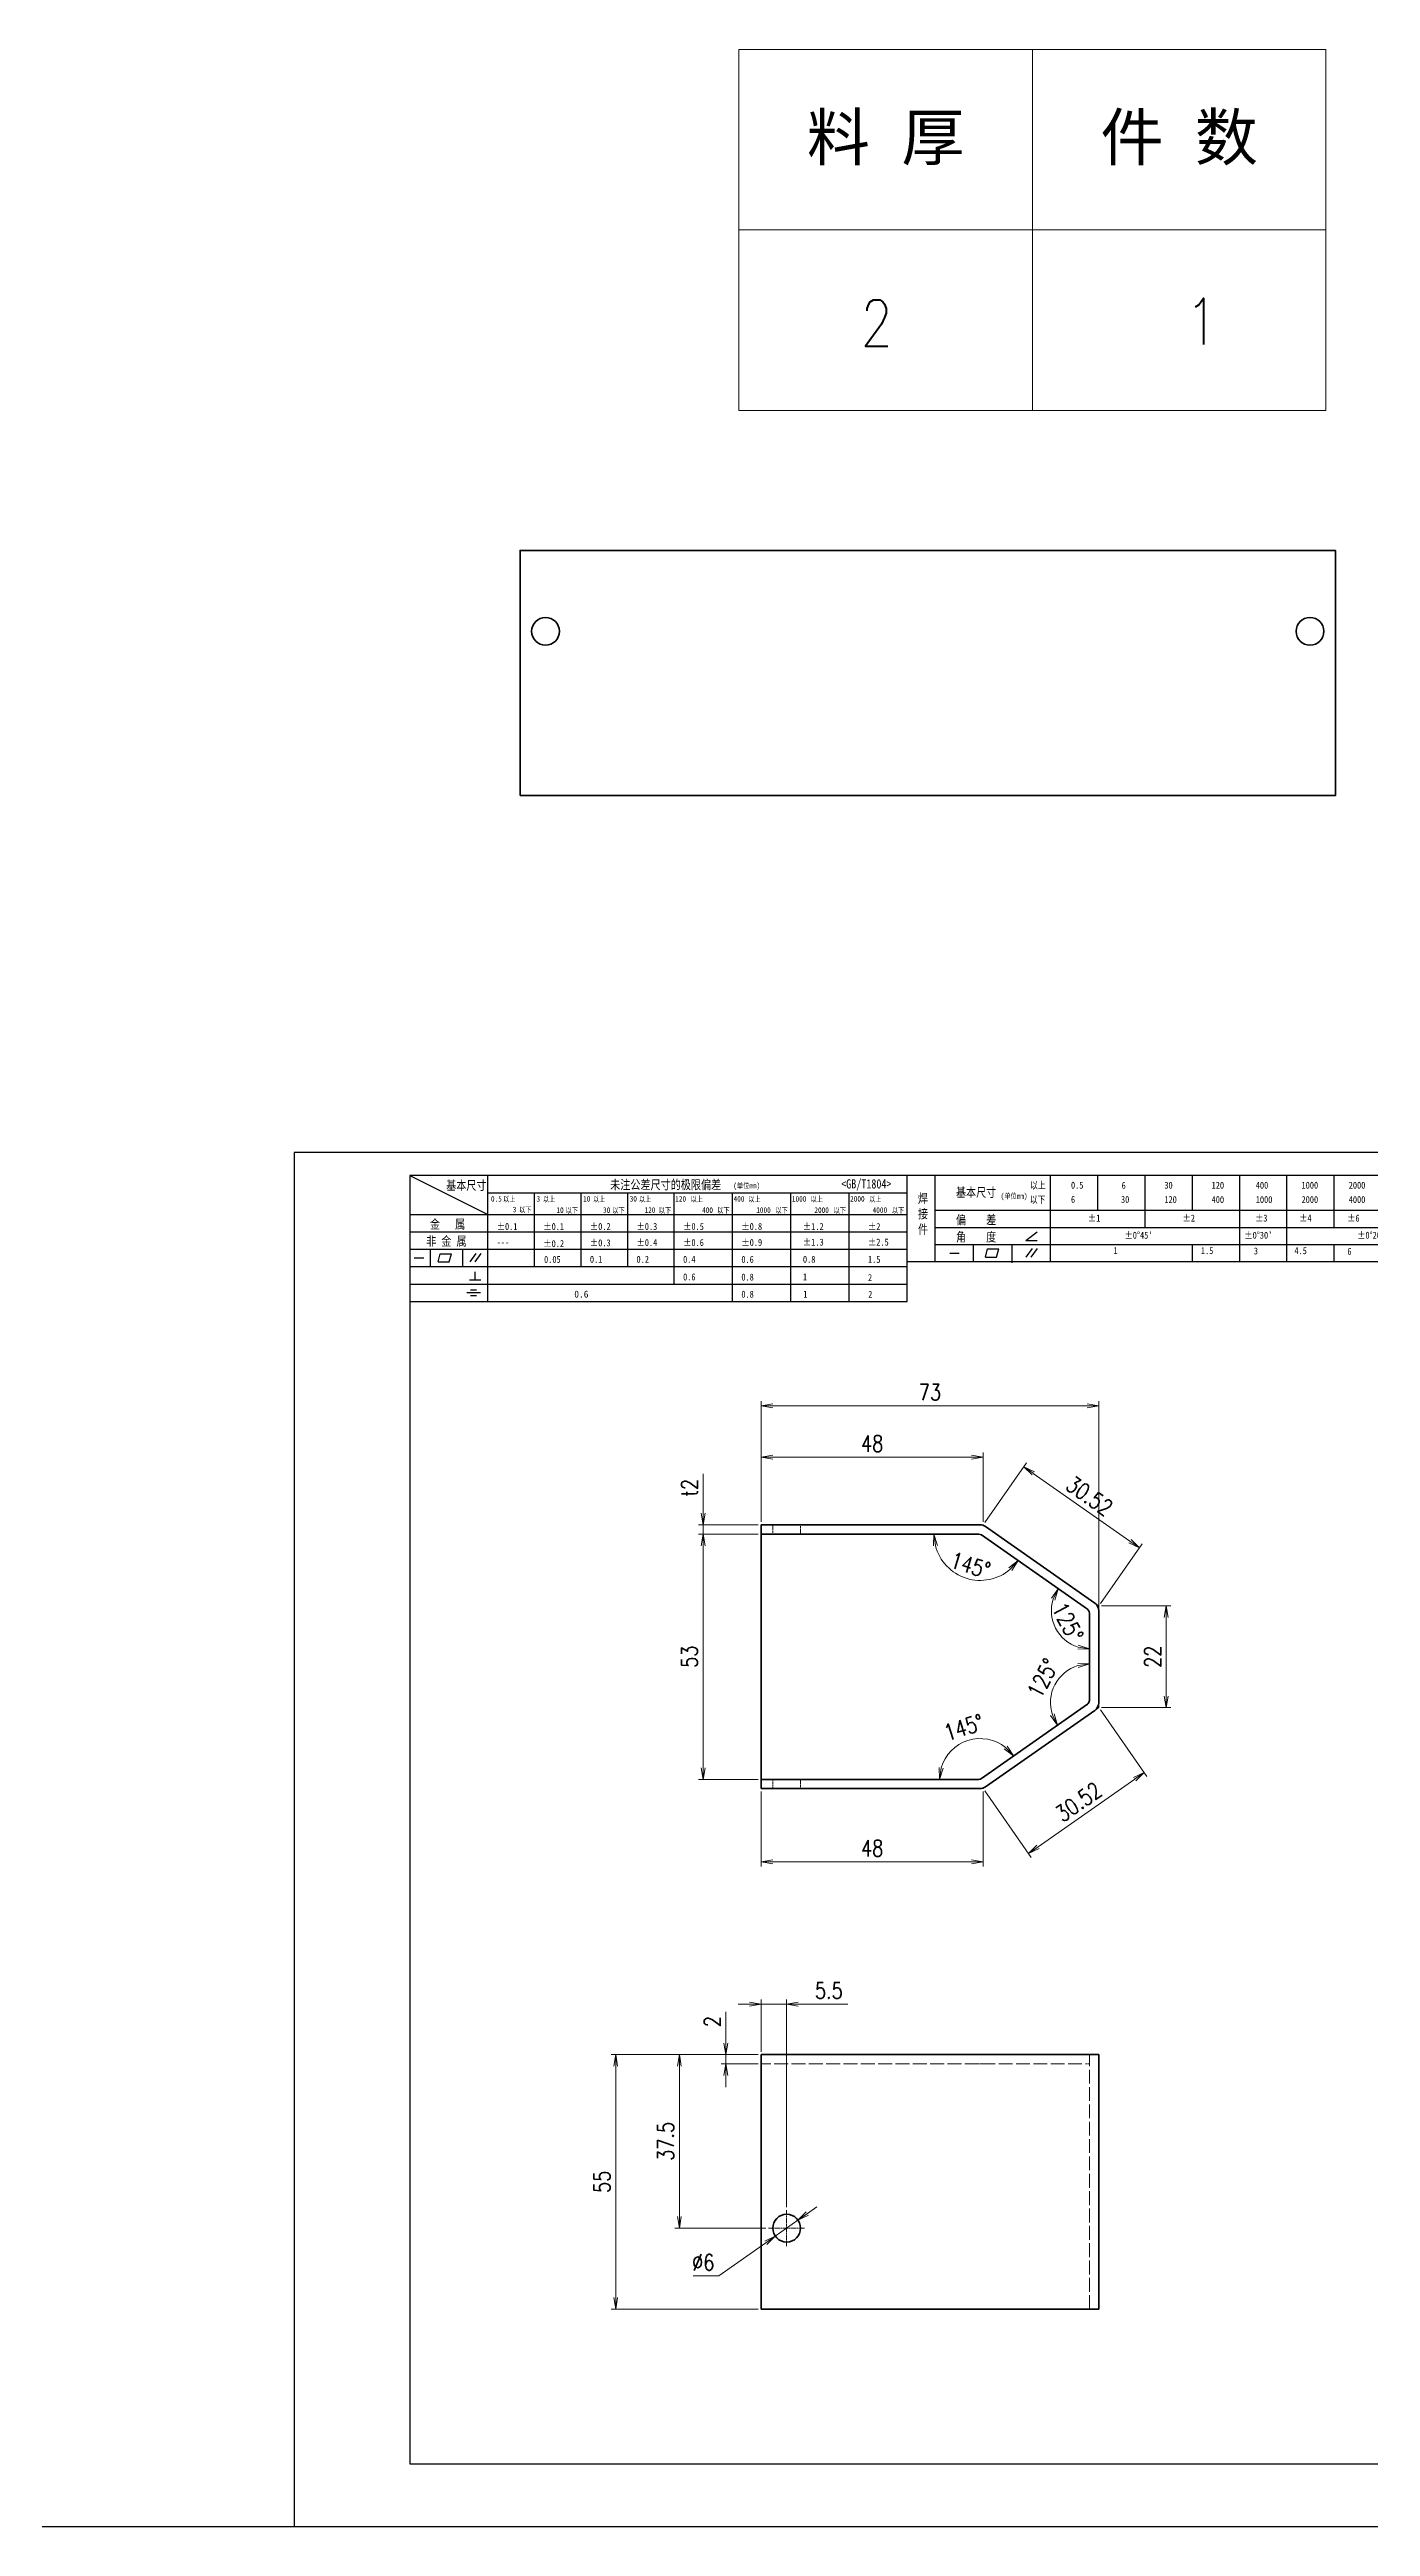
# Model space of a CAD drawing. Header units: millimetres. Extents: x 1201 to 11615, y -7347 to 2683.
# Drawn here: x 6453 to 6739, y -3109 to -2574 of the extents above; entities that cross this region are included whole.
import ezdxf
from ezdxf.enums import TextEntityAlignment as Align

# ---------------------------------------------------------------- set-up
doc = ezdxf.new("R2010")
doc.units = ezdxf.units.MM
doc.linetypes.add('AM_ISO02W050x2', pattern=[3.75, 3, -0.75])
doc.linetypes.add('AM_ISO08W050x2', pattern=[9, 6, -0.75, 1.5, -0.75])
for name, color, linetype, lineweight in [('CENTER', 2, 'AM_ISO08W050x2', 15), ('DIM', 3, 'Continuous', 20), ('DRAWING', 7, 'Continuous', 35), ('HIDDEN', 1, 'AM_ISO02W050x2', 18), ('图框', 7, 'Continuous', 15)]:
    doc.layers.add(name, color=color, linetype=linetype, lineweight=lineweight)
doc.layers.add('图\\M+19E79\\M+195B6\\M+18E9A', color=7, linetype='Continuous')
doc.styles.add('DIM', font='romans.shx', dxfattribs={"width": 0.8, "bigfont": 'bigfont.shx'})
doc.styles.get("Standard").update_dxf_attribs({"font": 'arial.ttf'})
doc.styles.add('国标', font='simfang.ttf', dxfattribs={"width": 0.8})
doc.dimstyles.new('YH 1-1', dxfattribs={"dimtxt": 3.5, "dimasz": 2.5, "dimexe": 1, "dimexo": 0.625, "dimgap": 1.2, "dimtad": 1, "dimtoh": 1, "dimzin": 9, "dimdsep": 46, "dimtxsty": 'DIM', "dimblk": 'OPEN', "dimcen": 0, "dimclrd": 8, "dimclre": 8, "dimclrt": 2, "dimazin": 2, "dimtfac": 0.5, "dimtmove": 0, "dimatfit": 3, "dimldrblk": 'OPEN', "dimfxl": 0, "dimtolj": 1, "dimlwd": 13, "dimlwe": 13, "dimarcsym": 0})
doc.dimstyles.new('YH 1-1$0', dxfattribs={"dimtxt": 3.5, "dimasz": 2.5, "dimexe": 1, "dimexo": 0.625, "dimgap": 1.2, "dimtad": 1, "dimzin": 9, "dimdsep": 46, "dimtxsty": 'DIM', "dimblk": 'OPEN', "dimcen": 0, "dimclrd": 8, "dimclre": 8, "dimclrt": 2, "dimazin": 2, "dimtfac": 0.5, "dimtmove": 0, "dimatfit": 3, "dimldrblk": 'OPEN', "dimfxl": 0, "dimtolj": 1, "dimlwd": 13, "dimlwe": 13, "dimarcsym": 0})
doc.dimstyles.new('YH 1-1$3', dxfattribs={"dimtxt": 3.5, "dimasz": 2.5, "dimexe": 1, "dimexo": 0.625, "dimgap": 1.2, "dimtad": 1, "dimtoh": 1, "dimzin": 9, "dimdsep": 46, "dimtxsty": 'DIM', "dimblk": 'OPEN', "dimcen": 0, "dimclrd": 8, "dimclre": 8, "dimclrt": 2, "dimazin": 2, "dimtfac": 0.5, "dimtmove": 0, "dimatfit": 3, "dimldrblk": 'OPEN', "dimfxl": 0, "dimtolj": 1, "dimlwd": 13, "dimlwe": 13, "dimarcsym": 0})

# ---------------------------------------------------------------- blocks, each defined once
blk = doc.blocks.new('GZDEH零件A3图框V01版')
at = {"layer": 'Defpoints', "linetype": 'Continuous'}
for p, q in [((2857.49, -1549.46), (2857.49, -1846.46)), ((3277.49, -1549.46), (2857.49, -1549.46)), ((2857.49, -1846.46), (3277.49, -1846.46))]:
    blk.add_line(p, q, dxfattribs=at)
at = {"layer": '图\\M+19E79\\M+195B6\\M+18E9A', "linetype": 'Continuous', "lineweight": 30}
for p, q in [((2882.49, -1554.46), (2882.49, -1832.96)), ((3272.49, -1554.46), (2882.49, -1554.46)), ((2882.49, -1832.96), (3272.49, -1832.96))]:
    blk.add_line(p, q, dxfattribs=at)
at = {"layer": '图\\M+19E79\\M+195B6\\M+18E9A', "color": 9}
for p, q in [((2882.49, -1554.46), (2899.37, -1562.92)), ((2899.37, -1581.67), (2899.37, -1554.46)), ((2990.09, -1581.67), (2990.09, -1554.46)), ((2996.09, -1573.08), (2996.09, -1554.46)), ((3021.09, -1561.98), (3021.09, -1554.46)), ((3031.31, -1561.98), (3031.31, -1554.46)), ((3041.53, -1561.98), (3041.53, -1554.46)), ((3051.75, -1561.98), (3051.75, -1554.46)), ((3061.98, -1561.98), (3061.98, -1554.46)), ((3072.2, -1561.98), (3072.2, -1554.46)), ((3082.42, -1561.98), (3082.42, -1554.46)), ((2882.49, -1562.92), (2990.09, -1562.92)), ((2899.37, -1558.24), (2990.09, -1558.24)), ((2909.45, -1574.17), (2909.45, -1558.24)), ((2919.53, -1574.17), (2919.53, -1558.24)), ((2929.61, -1574.17), (2929.61, -1558.24)), ((2939.69, -1577.92), (2939.69, -1558.24)), ((2952.29, -1581.67), (2952.29, -1558.24)), ((2964.89, -1581.67), (2964.89, -1558.24)), ((2977.49, -1581.67), (2977.49, -1558.24)), ((2996.09, -1561.98), (3113.09, -1561.98)), ((3021.09, -1573.08), (3021.09, -1561.98)), ((3041.53, -1565.68), (3041.53, -1561.98)), ((3061.98, -1573.08), (3061.98, -1561.98)), ((3072.2, -1573.08), (3072.2, -1561.98)), ((3082.42, -1565.68), (3082.42, -1561.98)), ((2882.49, -1566.67), (2990.09, -1566.67)), ((2996.09, -1565.68), (3113.09, -1565.68)), ((3015.75, -1568.51), (3018.15, -1566.66)), ((3015.75, -1568.51), (3018.15, -1568.51)), ((2882.49, -1570.42), (2990.09, -1570.42)), ((2883.43, -1572.27), (2885.49, -1572.27)), ((2886.92, -1574.12), (2886.92, -1570.42)), ((2888.59, -1573.16), (2889.07, -1571.37)), ((2888.59, -1573.16), (2891, -1573.16)), ((2889.07, -1571.37), (2891.48, -1571.37)), ((2891, -1573.16), (2891.48, -1571.37)), ((2893.91, -1574.12), (2893.91, -1570.42)), ((2895.52, -1573.16), (2896.85, -1571.3)), ((2896.6, -1573.16), (2897.94, -1571.3)), ((2990.09, -1573.08), (3113.09, -1573.08)), ((2996.09, -1569.38), (3113.09, -1569.38)), ((2999.26, -1571.23), (3001.32, -1571.23)), ((3004.42, -1573.08), (3004.42, -1569.38)), ((3006.97, -1572.12), (3007.45, -1570.33)), ((3006.97, -1572.12), (3009.39, -1572.12)), ((3007.45, -1570.33), (3009.86, -1570.33)), ((3009.39, -1572.12), (3009.86, -1570.33)), ((3012.75, -1573.08), (3012.75, -1569.38)), ((3012.75, -1573.33), (3012.75, -1573.08)), ((3015.81, -1572.12), (3017.15, -1570.26)), ((3016.89, -1572.12), (3018.23, -1570.26)), ((3051.75, -1573.08), (3051.75, -1569.38)), ((3082.42, -1573.08), (3082.42, -1569.48)), ((2882.49, -1574.17), (2990.09, -1574.17)), ((2882.49, -1577.92), (2990.09, -1577.92)), ((2895.42, -1577.05), (2897.81, -1577.05)), ((2895.57, -1579.17), (2896.92, -1579.17)), ((2896.58, -1577.05), (2896.58, -1575.28)), ((2882.49, -1581.67), (2990.09, -1581.67)), ((2894.79, -1579.77), (2897.77, -1579.77)), ((2895.57, -1580.37), (2896.93, -1580.37))]:
    blk.add_line(p, q, dxfattribs=at)
at = {"layer": '图\\M+19E79\\M+195B6\\M+18E9A', "color": 9, "style": '国标', "width": 0.8}
for s, height, p in [('基本尺寸', 2, (2890.33, -1557.58)), ('未注公差尺寸的极限偏差', 2, (2925.81, -1557.44)), ('<GB/T1804>', 2, (2975.78, -1557.27)), ('基本尺寸', 2, (3000.6, -1559.1)), ('以上', 1.5, (3016.64, -1557.33)), ('0.5', 1.5, (3025.49, -1557.3)), ('6', 1.5, (3036.45, -1557.34)), ('30', 1.5, (3045.69, -1557.31)), ('120', 1.5, (3055.91, -1557.31)), ('400', 1.5, (3065.46, -1557.31)), ('1000', 1.5, (3075.36, -1557.31)), ('2000', 1.5, (3085.57, -1557.31)), ('30', 1.2, (2930.04, -1560.11)), ('偏    差', 2, (3000.6, -1565.04)), ('以下', 1.5, (3016.58, -1560.43)), ('6', 1.5, (3025.49, -1560.38)), ('±1', 1.5, (3029.16, -1564.42)), ('30', 1.5, (3036.31, -1560.39)), ('120', 1.5, (3045.69, -1560.41)), ('±2', 1.5, (3049.61, -1564.42)), ('400', 1.5, (3055.91, -1560.41)), ('±3', 1.5, (3065.3, -1564.42)), ('1000', 1.5, (3065.46, -1560.41)), ('±4', 1.5, (3074.85, -1564.42)), ('2000', 1.5, (3075.36, -1560.41)), ('±6', 1.5, (3085.22, -1564.42)), ('4000', 1.5, (3085.57, -1560.41)), ('非 金 属', 2, (2886.02, -1569.65)), ('金   属', 2, (2886.82, -1565.98)), ('±0.1', 1.5, (2901.27, -1566.23)), ('±0.1', 1.5, (2911.35, -1566.23)), ('±0.2', 1.5, (2911.35, -1569.92)), ('±0.2', 1.5, (2921.43, -1566.23)), ('±0.3', 1.5, (2921.43, -1569.77)), ('±0.3', 1.5, (2931.51, -1566.23)), ('±0.4', 1.5, (2931.51, -1569.71)), ('±0.5', 1.5, (2941.59, -1566.23)), ('±0.6', 1.5, (2941.59, -1569.71)), ('±0.8', 1.5, (2954.19, -1566.23)), ('±0.9', 1.5, (2954.19, -1569.68)), ('±1.2', 1.5, (2967.51, -1566.23)), ('±1.3', 1.5, (2967.51, -1569.62)), ('±2', 1.5, (2981.58, -1566.23)), ('±2.5', 1.5, (2981.58, -1569.61)), ('角    度', 2, (3000.6, -1568.74)), ("±0%%D45'", 1.5, (3037.06, -1568.12)), ("±0%%D30'", 1.5, (3062.98, -1568.12)), ("±0%%D20'", 1.5, (3087.38, -1568.12)), ('---', 1.5, (2901.27, -1569.65)), ('0.1', 1.5, (2921.43, -1573.34)), ('0.2', 1.5, (2931.51, -1573.33)), ('0.4', 1.5, (2941.59, -1573.33)), ('0.6', 1.5, (2954.19, -1573.35)), ('0.8', 1.5, (2967.51, -1573.33)), ('1.5', 1.5, (2981.58, -1573.34)), ('1', 1.5, (3034.69, -1571.43)), ('1.5', 1.5, (3053.59, -1571.46)), ('3', 1.5, (3065.05, -1571.53)), ('4.5', 1.5, (3073.82, -1571.46)), ('6', 1.5, (3085.28, -1571.6)), ('0.6', 1.5, (2941.59, -1577.14)), ('0.8', 1.5, (2954.19, -1577.17)), ('1', 1.5, (2967.51, -1577.12)), ('2', 1.5, (2981.58, -1577.26)), ('0.8', 1.5, (2954.19, -1580.87)), ('1', 1.5, (2967.59, -1580.86)), ('2', 1.5, (2981.62, -1580.89))]:
    blk.add_text(s, height=height, dxfattribs=at).set_placement(p)
at = {"layer": '图\\M+19E79\\M+195B6\\M+18E9A', "color": 9, "lineweight": 15, "style": '国标', "width": 0.8}
for s, p in [('(单位mm)', (2952.44, -1557.27)), ('0.5', (2900.03, -1560.11)), ('以上', (2902.64, -1560.16)), ('3', (2904.73, -1562.41)), ('以下', (2906.1, -1562.46)), ('3', (2909.88, -1560.11)), ('以上', (2911.25, -1560.16)), ('10', (2914.19, -1562.54)), ('以下', (2916.18, -1562.59)), ('10', (2919.96, -1560.11)), ('以上', (2922.09, -1560.16)), ('30', (2924.27, -1562.54)), ('以下', (2926.26, -1562.59)), ('以上', (2932.02, -1560.16)), ('120', (2933.26, -1562.54)), ('以下', (2936.34, -1562.59)), ('120', (2939.88, -1560.11)), ('以上', (2943.21, -1560.16)), ('400', (2945.7, -1562.54)), ('以下', (2948.94, -1562.59)), ('400', (2952.52, -1560.11)), ('以上', (2955.68, -1560.16)), ('1000', (2957.41, -1562.54)), ('以下', (2961.54, -1562.59)), ('1000', (2965.12, -1560.11)), ('以上', (2969.16, -1560.16)), ('2000', (2969.99, -1562.54)), ('以下', (2974.14, -1562.59)), ('2000', (2977.72, -1560.11)), ('以上', (2981.8, -1560.16)), ('4000', (2982.59, -1562.54)), ('以下', (2986.74, -1562.59)), ('(单位mm)', (3010.27, -1559.51))]:
    blk.add_text(s, height=1.2, dxfattribs=at).set_placement(p)
at = {"layer": '图\\M+19E79\\M+195B6\\M+18E9A', "color": 9, "lineweight": 13, "style": '国标'}
blk.add_text('0.6', height=1.5, dxfattribs=at).set_placement((2918.05, -1580.85))
at = {"layer": '图\\M+19E79\\M+195B6\\M+18E9A', "color": 9, "insert": (2992.39, -1558.41), "char_height": 2, "width": 3.1877, "attachment_point": 1, "style": '国标'}
blk.add_mtext('焊\\P接\\P件', dxfattribs=at)
at = {"layer": '图\\M+19E79\\M+195B6\\M+18E9A', "color": 9, "insert": (2911.51, -1573.37), "char_height": 1.5, "attachment_point": 7, "style": '国标'}
blk.add_mtext_dynamic_manual_height_columns('0.05', width=5.1982, gutter_width=12.5, heights=[0], dxfattribs=at)
blk = doc.blocks.new('_Open')
at = {"color": 0, "linetype": 'ByBlock', "lineweight": -2}
for p, q in [((-1, 0.17), (0, 0)), ((-1, -0.17), (0, 0)), ((0, 0), (-1, 0))]:
    blk.add_line(p, q, dxfattribs=at)
blk = doc.blocks.new('*D616')
at = {"layer": 'Defpoints', "color": 0, "ltscale": 2, "transparency": 16777216}
for p in [(6607.16, -2878.25), (6607.16, -2892.87), (6655.16, -2892.87)]:
    blk.add_point(p, dxfattribs=at)
at = {"layer": 'DIM', "color": 8, "lineweight": 13, "ltscale": 2, "transparency": 16777216}
for p, q in [((6607.16, -2892.24), (6607.16, -2877.25)), ((6652.66, -2878.25), (6609.66, -2878.25)), ((6655.16, -2892.24), (6655.16, -2877.25))]:
    blk.add_line(p, q, dxfattribs=at)
at = {"layer": 'DIM', "color": 8, "lineweight": 13, "ltscale": 2, "transparency": 16777216, "xscale": 2.5, "yscale": 2.5, "zscale": 2.5, "rotation": 180}
blk.add_blockref('_Open', (6607.16, -2878.25), dxfattribs=at)
at = {"layer": 'DIM', "color": 8, "lineweight": 13, "ltscale": 2, "transparency": 16777216, "xscale": 2.5, "yscale": 2.5, "zscale": 2.5}
blk.add_blockref('_Open', (6655.16, -2878.25), dxfattribs=at)
at = {"layer": 'DIM', "color": 2, "ltscale": 2, "transparency": 16777216, "insert": (6631.16, -2875.3), "char_height": 3.5, "attachment_point": 5, "style": 'DIM'}
blk.add_mtext('\\A1;48', dxfattribs=at)
blk = doc.blocks.new('*D617')
at = {"layer": 'Defpoints', "color": 0, "ltscale": 2, "transparency": 16777216}
for p in [(6655.16, -2892.87), (6688.96, -2897.8), (6680.16, -2910.37)]:
    blk.add_point(p, dxfattribs=at)
at = {"layer": 'DIM', "color": 8, "lineweight": 13, "ltscale": 2, "transparency": 16777216}
for p, q in [((6655.52, -2892.35), (6664.54, -2879.48)), ((6666.01, -2881.73), (6686.92, -2896.37)), ((6680.52, -2909.86), (6689.54, -2896.98))]:
    blk.add_line(p, q, dxfattribs=at)
at = {"layer": 'DIM', "color": 8, "lineweight": 13, "ltscale": 2, "transparency": 16777216, "xscale": 2.5, "yscale": 2.5, "zscale": 2.5}
for p, rotation in [((6663.96, -2880.29), 144.9999995960747), ((6688.96, -2897.8), 324.9999995960747)]:
    blk.add_blockref('_Open', p, dxfattribs=dict(at, rotation=rotation))
at = {"layer": 'DIM', "color": 2, "ltscale": 2, "transparency": 16777216, "insert": (6678.16, -2886.63), "char_height": 3.5, "attachment_point": 5, "rotation": 325, "style": 'DIM'}
blk.add_mtext('\\A1;30.52', dxfattribs=at)
blk = doc.blocks.new('*D618')
at = {"layer": 'Defpoints', "color": 0, "ltscale": 2, "transparency": 16777216}
for p in [(6680.16, -2910.37), (6680.16, -2932.36), (6694.78, -2932.36)]:
    blk.add_point(p, dxfattribs=at)
at = {"layer": 'DIM', "color": 8, "lineweight": 13, "ltscale": 2, "transparency": 16777216}
for p, q in [((6680.79, -2910.37), (6695.78, -2910.37)), ((6694.78, -2912.87), (6694.78, -2929.86)), ((6680.79, -2932.36), (6695.78, -2932.36))]:
    blk.add_line(p, q, dxfattribs=at)
at = {"layer": 'DIM', "color": 8, "lineweight": 13, "ltscale": 2, "transparency": 16777216, "xscale": 2.5, "yscale": 2.5, "zscale": 2.5}
for p, rotation in [((6694.78, -2910.37), 90), ((6694.78, -2932.36), 270)]:
    blk.add_blockref('_Open', p, dxfattribs=dict(at, rotation=rotation))
at = {"layer": 'DIM', "color": 2, "ltscale": 2, "transparency": 16777216, "insert": (6691.83, -2921.37), "char_height": 3.5, "attachment_point": 5, "rotation": 90, "style": 'DIM'}
blk.add_mtext('\\A1;22', dxfattribs=at)
blk = doc.blocks.new('*D619')
at = {"layer": 'Defpoints', "color": 0, "ltscale": 2, "transparency": 16777216}
for p in [(6680.16, -2932.36), (6655.16, -2949.87), (6664.99, -2963.91)]:
    blk.add_point(p, dxfattribs=at)
at = {"layer": 'DIM', "color": 8, "lineweight": 13, "ltscale": 2, "transparency": 16777216}
for p, q in [((6680.52, -2932.87), (6690.57, -2947.22)), ((6687.95, -2947.84), (6667.04, -2962.47)), ((6655.52, -2950.38), (6665.57, -2964.73))]:
    blk.add_line(p, q, dxfattribs=at)
at = {"layer": 'DIM', "color": 8, "lineweight": 13, "ltscale": 2, "transparency": 16777216, "xscale": 2.5, "yscale": 2.5, "zscale": 2.5}
for p, rotation in [((6689.99, -2946.4), 35.00000037787673), ((6664.99, -2963.91), 215.0000003778767)]:
    blk.add_blockref('_Open', p, dxfattribs=dict(at, rotation=rotation))
at = {"layer": 'DIM', "color": 2, "ltscale": 2, "transparency": 16777216, "insert": (6675.8, -2952.74), "char_height": 3.5, "attachment_point": 5, "rotation": 35, "style": 'DIM'}
blk.add_mtext('\\A1;30.52', dxfattribs=at)
blk = doc.blocks.new('*D620')
at = {"layer": 'Defpoints', "color": 0, "ltscale": 2, "transparency": 16777216}
for p in [(6607.16, -2949.87), (6655.16, -2949.87), (6655.16, -2965.72)]:
    blk.add_point(p, dxfattribs=at)
at = {"layer": 'DIM', "color": 8, "lineweight": 13, "ltscale": 2, "transparency": 16777216}
for p, q in [((6607.16, -2950.49), (6607.16, -2966.72)), ((6655.16, -2950.49), (6655.16, -2966.72)), ((6609.66, -2965.72), (6652.66, -2965.72))]:
    blk.add_line(p, q, dxfattribs=at)
at = {"layer": 'DIM', "color": 8, "lineweight": 13, "ltscale": 2, "transparency": 16777216, "xscale": 2.5, "yscale": 2.5, "zscale": 2.5, "rotation": 180}
blk.add_blockref('_Open', (6607.16, -2965.72), dxfattribs=at)
at = {"layer": 'DIM', "color": 8, "lineweight": 13, "ltscale": 2, "transparency": 16777216, "xscale": 2.5, "yscale": 2.5, "zscale": 2.5}
blk.add_blockref('_Open', (6655.16, -2965.72), dxfattribs=at)
at = {"layer": 'DIM', "color": 2, "ltscale": 2, "transparency": 16777216, "insert": (6631.16, -2962.77), "char_height": 3.5, "attachment_point": 5, "style": 'DIM'}
blk.add_mtext('\\A1;48', dxfattribs=at)
blk = doc.blocks.new('*D621')
at = {"layer": 'Defpoints', "color": 0, "ltscale": 2, "transparency": 16777216}
for p in [(6594.6, -2894.87), (6607.16, -2892.87), (6607.16, -2894.87)]:
    blk.add_point(p, dxfattribs=at)
at = {"layer": 'DIM', "color": 8, "lineweight": 13, "ltscale": 2, "transparency": 16777216}
for p, q in [((6594.6, -2890.37), (6594.6, -2881.87)), ((6606.54, -2892.87), (6593.6, -2892.87)), ((6606.54, -2894.87), (6593.6, -2894.87)), ((6594.6, -2894.87), (6594.6, -2892.87)), ((6594.6, -2897.37), (6594.6, -2899.87))]:
    blk.add_line(p, q, dxfattribs=at)
at = {"layer": 'DIM', "color": 8, "lineweight": 13, "ltscale": 2, "transparency": 16777216, "xscale": 2.5, "yscale": 2.5, "zscale": 2.5}
for p, rotation in [((6594.6, -2892.87), 270), ((6594.6, -2894.87), 90)]:
    blk.add_blockref('_Open', p, dxfattribs=dict(at, rotation=rotation))
at = {"layer": 'DIM', "color": 2, "ltscale": 2, "transparency": 16777216, "insert": (6591.65, -2884.87), "char_height": 3.5, "attachment_point": 5, "rotation": 90, "style": 'DIM'}
blk.add_mtext('\\A1;t2', dxfattribs=at)
blk = doc.blocks.new('*D622')
at = {"layer": 'Defpoints', "color": 0, "ltscale": 2, "transparency": 16777216}
for p in [(6622.16, -2894.87), (6654.22, -2894.87), (6654.79, -2895.05), (6647.88, -2902.34), (6677.73, -2911.11)]:
    blk.add_point(p, dxfattribs=at)
at = {"layer": 'DIM', "color": 8, "lineweight": 13, "ltscale": 2, "transparency": 16777216}
blk.add_arc((6654.53, -2894.87), 10, 194.362, 310.638, dxfattribs=at)
at = {"layer": 'DIM', "color": 8, "lineweight": 13, "ltscale": 2, "transparency": 16777216, "xscale": 2.5, "yscale": 2.5, "zscale": 2.5}
for p, rotation in [((6644.53, -2894.87), 97.18098133258393), ((6662.72, -2900.6), 47.81901785958301)]:
    blk.add_blockref('_Open', p, dxfattribs=dict(at, rotation=rotation))
at = {"layer": 'DIM', "color": 2, "ltscale": 2, "transparency": 16777216, "insert": (6652.41, -2901.59), "char_height": 3.5, "attachment_point": 5, "rotation": 342.5, "style": 'DIM'}
blk.add_mtext('\\A1;145\\M+1818B', dxfattribs=at)
blk = doc.blocks.new('*D623')
at = {"layer": 'Defpoints', "color": 0, "ltscale": 2, "transparency": 16777216}
for p in [(6654.79, -2895.05), (6677.73, -2911.11), (6678.16, -2911.93), (6669.97, -2912.37), (6678.16, -2930.8)]:
    blk.add_point(p, dxfattribs=at)
at = {"layer": 'DIM', "color": 8, "lineweight": 13, "ltscale": 2, "transparency": 16777216}
blk.add_arc((6678.16, -2911.41), 8.24, 162.4435, 252.5565, dxfattribs=at)
at = {"layer": 'DIM', "color": 8, "lineweight": 13, "ltscale": 2, "transparency": 16777216, "xscale": 2.5, "yscale": 2.5, "zscale": 2.5}
for p, rotation in [((6671.41, -2906.68), 63.72176152288247), ((6678.16, -2919.66), 351.2782376693327)]:
    blk.add_blockref('_Open', p, dxfattribs=dict(at, rotation=rotation))
at = {"layer": 'DIM', "color": 2, "ltscale": 2, "transparency": 16777216, "insert": (6673.47, -2913.86), "char_height": 3.5, "attachment_point": 5, "rotation": 297.5, "style": 'DIM'}
blk.add_mtext('\\A1;125\\M+1818B', dxfattribs=at)
blk = doc.blocks.new('*D624')
at = {"layer": 'Defpoints', "color": 0, "ltscale": 2, "transparency": 16777216}
for p in [(6678.16, -2911.93), (6669.79, -2930.34), (6677.73, -2931.62), (6678.16, -2930.8), (6654.79, -2947.69)]:
    blk.add_point(p, dxfattribs=at)
at = {"layer": 'DIM', "color": 8, "lineweight": 13, "ltscale": 2, "transparency": 16777216}
blk.add_arc((6678.16, -2931.32), 8.43, 107.0611, 197.9389, dxfattribs=at)
at = {"layer": 'DIM', "color": 8, "lineweight": 13, "ltscale": 2, "transparency": 16777216, "xscale": 2.5, "yscale": 2.5, "zscale": 2.5}
for p, rotation in [((6678.16, -2922.89), 8.530535466762728), ((6671.26, -2936.15), 296.4694637254883)]:
    blk.add_blockref('_Open', p, dxfattribs=dict(at, rotation=rotation))
at = {"layer": 'DIM', "color": 2, "ltscale": 2, "transparency": 16777216, "insert": (6668.09, -2926.02), "char_height": 3.5, "attachment_point": 5, "rotation": 62.2462, "style": 'DIM'}
blk.add_mtext('\\A1;125\\M+1818B', dxfattribs=at)
blk = doc.blocks.new('*D625')
at = {"layer": 'Defpoints', "color": 0, "ltscale": 2, "transparency": 16777216}
for p in [(6677.73, -2931.62), (6655.55, -2939.12), (6622.16, -2947.87), (6654.22, -2947.87), (6654.79, -2947.69)]:
    blk.add_point(p, dxfattribs=at)
at = {"layer": 'DIM', "color": 8, "lineweight": 13, "ltscale": 2, "transparency": 16777216}
blk.add_arc((6654.53, -2947.87), 8.81, 51.3171, 163.6829, dxfattribs=at)
at = {"layer": 'DIM', "color": 8, "lineweight": 13, "ltscale": 2, "transparency": 16777216, "xscale": 2.5, "yscale": 2.5, "zscale": 2.5}
for p, rotation in [((6661.75, -2942.81), 313.1585556058287), ((6645.72, -2947.87), 261.8414435951021)]:
    blk.add_blockref('_Open', p, dxfattribs=dict(at, rotation=rotation))
at = {"layer": 'DIM', "color": 2, "ltscale": 2, "transparency": 16777216, "insert": (6650.99, -2936.65), "char_height": 3.5, "attachment_point": 5, "rotation": 17.5, "style": 'DIM'}
blk.add_mtext('\\A1;145\\M+1818B', dxfattribs=at)
blk = doc.blocks.new('*D626')
at = {"layer": 'Defpoints', "color": 0, "ltscale": 2, "transparency": 16777216}
for p in [(6607.16, -2894.87), (6594.6, -2947.87), (6607.16, -2947.87)]:
    blk.add_point(p, dxfattribs=at)
at = {"layer": 'DIM', "color": 8, "lineweight": 13, "ltscale": 2, "transparency": 16777216}
for p, q in [((6606.54, -2894.87), (6593.6, -2894.87)), ((6594.6, -2897.37), (6594.6, -2945.37)), ((6606.54, -2947.87), (6593.6, -2947.87))]:
    blk.add_line(p, q, dxfattribs=at)
at = {"layer": 'DIM', "color": 8, "lineweight": 13, "ltscale": 2, "transparency": 16777216, "xscale": 2.5, "yscale": 2.5, "zscale": 2.5}
for p, rotation in [((6594.6, -2894.87), 90), ((6594.6, -2947.87), 270)]:
    blk.add_blockref('_Open', p, dxfattribs=dict(at, rotation=rotation))
at = {"layer": 'DIM', "color": 2, "ltscale": 2, "transparency": 16777216, "insert": (6591.65, -2921.37), "char_height": 3.5, "attachment_point": 5, "rotation": 90, "style": 'DIM'}
blk.add_mtext('\\A1;53', dxfattribs=at)
blk = doc.blocks.new('*D627')
at = {"layer": 'Defpoints', "color": 0, "ltscale": 2, "transparency": 16777216}
for p in [(6680.16, -2867.12), (6607.16, -2892.87), (6680.16, -2911.41)]:
    blk.add_point(p, dxfattribs=at)
at = {"layer": 'DIM', "color": 8, "lineweight": 13, "ltscale": 2, "transparency": 16777216}
for p, q in [((6607.16, -2892.24), (6607.16, -2866.12)), ((6609.66, -2867.12), (6677.66, -2867.12)), ((6680.16, -2910.79), (6680.16, -2866.12))]:
    blk.add_line(p, q, dxfattribs=at)
at = {"layer": 'DIM', "color": 8, "lineweight": 13, "ltscale": 2, "transparency": 16777216, "xscale": 2.5, "yscale": 2.5, "zscale": 2.5, "rotation": 180}
blk.add_blockref('_Open', (6607.16, -2867.12), dxfattribs=at)
at = {"layer": 'DIM', "color": 8, "lineweight": 13, "ltscale": 2, "transparency": 16777216, "xscale": 2.5, "yscale": 2.5, "zscale": 2.5}
blk.add_blockref('_Open', (6680.16, -2867.12), dxfattribs=at)
at = {"layer": 'DIM', "color": 2, "ltscale": 2, "transparency": 16777216, "insert": (6643.66, -2864.17), "char_height": 3.5, "attachment_point": 5, "style": 'DIM'}
blk.add_mtext('\\A1;73', dxfattribs=at)
blk = doc.blocks.new('*D628')
at = {"layer": 'Defpoints', "color": 0, "ltscale": 2, "transparency": 16777216}
for p in [(6607.16, -3007.37), (6575.69, -3062.37), (6607.16, -3062.37)]:
    blk.add_point(p, dxfattribs=at)
at = {"layer": 'DIM', "color": 8, "lineweight": 13, "ltscale": 2, "transparency": 16777216}
for p, q in [((6606.54, -3007.37), (6574.69, -3007.37)), ((6575.69, -3009.87), (6575.69, -3059.87)), ((6606.54, -3062.37), (6574.69, -3062.37))]:
    blk.add_line(p, q, dxfattribs=at)
at = {"layer": 'DIM', "color": 8, "lineweight": 13, "ltscale": 2, "transparency": 16777216, "xscale": 2.5, "yscale": 2.5, "zscale": 2.5}
for p, rotation in [((6575.69, -3007.37), 90), ((6575.69, -3062.37), 270)]:
    blk.add_blockref('_Open', p, dxfattribs=dict(at, rotation=rotation))
at = {"layer": 'DIM', "color": 2, "ltscale": 2, "transparency": 16777216, "insert": (6572.74, -3034.87), "char_height": 3.5, "attachment_point": 5, "rotation": 90, "style": 'DIM'}
blk.add_mtext('\\A1;55', dxfattribs=at)
blk = doc.blocks.new('*D629')
at = {"layer": 'Defpoints', "color": 0, "ltscale": 2, "transparency": 16777216}
for p in [(6589.46, -3007.37), (6607.16, -3007.37), (6608.76, -3044.87)]:
    blk.add_point(p, dxfattribs=at)
at = {"layer": 'DIM', "color": 8, "lineweight": 13, "ltscale": 2, "transparency": 16777216}
for p, q in [((6606.54, -3007.37), (6588.46, -3007.37)), ((6589.46, -3042.37), (6589.46, -3009.87)), ((6608.14, -3044.87), (6588.46, -3044.87))]:
    blk.add_line(p, q, dxfattribs=at)
at = {"layer": 'DIM', "color": 8, "lineweight": 13, "ltscale": 2, "transparency": 16777216, "xscale": 2.5, "yscale": 2.5, "zscale": 2.5}
for p, rotation in [((6589.46, -3007.37), 90), ((6589.46, -3044.87), 270)]:
    blk.add_blockref('_Open', p, dxfattribs=dict(at, rotation=rotation))
at = {"layer": 'DIM', "color": 2, "ltscale": 2, "transparency": 16777216, "insert": (6586.51, -3026.12), "char_height": 3.5, "attachment_point": 5, "rotation": 90, "style": 'DIM'}
blk.add_mtext('\\A1;37.5', dxfattribs=at)
blk = doc.blocks.new('*D630')
at = {"layer": 'Defpoints', "color": 0, "ltscale": 2, "transparency": 16777216}
for p in [(6615.11, -3043.14), (6610.21, -3046.61)]:
    blk.add_point(p, dxfattribs=at)
at = {"layer": 'DIM', "color": 8, "lineweight": 13, "ltscale": 2, "transparency": 16777216}
for p, q in [((6617.15, -3041.7), (6619.19, -3040.26)), ((6615.11, -3043.14), (6610.21, -3046.61)), ((6598.03, -3055.21), (6608.17, -3048.05)), ((6592.43, -3055.21), (6598.03, -3055.21))]:
    blk.add_line(p, q, dxfattribs=at)
at = {"layer": 'DIM', "color": 8, "lineweight": 13, "ltscale": 2, "transparency": 16777216, "xscale": 2.5, "yscale": 2.5, "zscale": 2.5}
for p, rotation in [((6615.11, -3043.14), 215.2482631655186), ((6610.21, -3046.61), 35.24826316551856)]:
    blk.add_blockref('_Open', p, dxfattribs=dict(at, rotation=rotation))
at = {"layer": 'DIM', "color": 2, "ltscale": 2, "transparency": 16777216, "insert": (6594.63, -3052.26), "char_height": 3.5, "attachment_point": 5, "style": 'DIM'}
blk.add_mtext('\\A1;∅6', dxfattribs=at)
blk = doc.blocks.new('*D631')
at = {"layer": 'Defpoints', "color": 0, "ltscale": 2, "transparency": 16777216}
for p in [(6599.49, -3007.37), (6607.16, -3007.37), (6607.16, -3009.37)]:
    blk.add_point(p, dxfattribs=at)
at = {"layer": 'DIM', "color": 8, "lineweight": 13, "ltscale": 2, "transparency": 16777216}
for p, q in [((6599.49, -3004.87), (6599.49, -2998.11)), ((6606.54, -3007.37), (6598.49, -3007.37)), ((6599.49, -3009.37), (6599.49, -3007.37)), ((6606.54, -3009.37), (6598.49, -3009.37)), ((6599.49, -3011.87), (6599.49, -3014.37))]:
    blk.add_line(p, q, dxfattribs=at)
at = {"layer": 'DIM', "color": 8, "lineweight": 13, "ltscale": 2, "transparency": 16777216, "xscale": 2.5, "yscale": 2.5, "zscale": 2.5}
for p, rotation in [((6599.49, -3007.37), 270), ((6599.49, -3009.37), 90)]:
    blk.add_blockref('_Open', p, dxfattribs=dict(at, rotation=rotation))
at = {"layer": 'DIM', "color": 2, "ltscale": 2, "transparency": 16777216, "insert": (6596.54, -3000.24), "char_height": 3.5, "attachment_point": 5, "rotation": 90, "style": 'DIM'}
blk.add_mtext('\\A1;2', dxfattribs=at)
blk = doc.blocks.new('*D632')
at = {"layer": 'Defpoints', "color": 0, "ltscale": 2, "transparency": 16777216}
for p in [(6607.16, -2996.47), (6607.16, -3007.37), (6612.66, -3040.97)]:
    blk.add_point(p, dxfattribs=at)
at = {"layer": 'DIM', "color": 8, "lineweight": 13, "ltscale": 2, "transparency": 16777216}
for p, q in [((6604.66, -2996.47), (6602.16, -2996.47)), ((6607.16, -3006.75), (6607.16, -2995.47)), ((6607.16, -2996.47), (6612.66, -2996.47)), ((6612.66, -3040.35), (6612.66, -2995.47)), ((6615.16, -2996.47), (6625.93, -2996.47))]:
    blk.add_line(p, q, dxfattribs=at)
at = {"layer": 'DIM', "color": 8, "lineweight": 13, "ltscale": 2, "transparency": 16777216, "xscale": 2.5, "yscale": 2.5, "zscale": 2.5}
blk.add_blockref('_Open', (6607.16, -2996.47), dxfattribs=at)
at = {"layer": 'DIM', "color": 8, "lineweight": 13, "ltscale": 2, "transparency": 16777216, "xscale": 2.5, "yscale": 2.5, "zscale": 2.5, "rotation": 180}
blk.add_blockref('_Open', (6612.66, -2996.47), dxfattribs=at)
at = {"layer": 'DIM', "color": 2, "ltscale": 2, "transparency": 16777216, "insert": (6621.79, -2993.52), "char_height": 3.5, "attachment_point": 5, "style": 'DIM'}
blk.add_mtext('\\A1;5.5', dxfattribs=at)
blk = doc.blocks.new('*T31')
at = {"color": 0, "linetype": 'ByBlock', "lineweight": -2, "transparency": 16777216}
for p, q in [((0, 0), (127, 0)), ((0, 0), (0, -78)), ((63.5, 0), (63.5, -78)), ((127, 0), (127, -78)), ((0, -39), (127, -39)), ((0, -78), (127, -78))]:
    blk.add_line(p, q, dxfattribs=at)
at = {"color": 0, "transparency": 16777216, "char_height": 10, "width": 60.5, "attachment_point": 5}
for s, insert in [('{\\fSimSun|b0|i0|c134|p2;料 厚}', (31.75, -19.5)), ('{\\fSimSun|b0|i0|c134|p2;件 数}', (95.25, -19.5))]:
    blk.add_mtext(s, dxfattribs=dict(at, insert=insert))
blk = doc.blocks.new('拆图参数')
blk.add_blockref('*T31', (-63.5, 78))
at = {"style": 'DIM', "width": 0.8}
blk.add_attdef('6', text='', height=10, dxfattribs=at).set_placement((-37.13, 18.91), align=Align.MIDDLE_LEFT)
blk.add_attdef('1', text='', height=10, dxfattribs=at).set_placement((36.65, 19.27), align=Align.MIDDLE_CENTER)

msp = doc.modelspace()

# ---------------------------------------------------------------- linework, layer by layer
msp.add_line((1201.092, -3109.349), (10120.957, -3109.349))
at = {"layer": 'CENTER', "ltscale": 0.195001}
msp.add_line((6616.561, -3044.875), (6608.761, -3044.875), dxfattribs=at)
at = {"layer": 'CENTER', "ltscale": 0.195}
msp.add_line((6612.661, -3040.975), (6612.661, -3048.775), dxfattribs=at)
at = {"layer": 'DIM', "ltscale": 2}
for p, q in [((6654.531, -2892.866), (6655.161, -2892.866)), ((6655.678, -2893.228), (6655.161, -2892.866)), ((6679.308, -2909.774), (6680.161, -2910.372)), ((6680.161, -2911.413), (6680.161, -2910.372)), ((6679.308, -2932.958), (6680.161, -2932.361)), ((6680.161, -2931.32), (6680.161, -2932.361)), ((6655.678, -2949.505), (6655.161, -2949.866)), ((6654.531, -2949.866), (6655.161, -2949.866))]:
    msp.add_line(p, q, dxfattribs=at)
at = {"layer": 'DRAWING', "lineweight": 35}
for p, q in [((6607.161, -2892.866), (6654.531, -2892.866)), ((6607.161, -2894.866), (6654.215, -2894.866)), ((6607.161, -2894.866), (6607.161, -2947.866)), ((6607.161, -2894.866), (6654.215, -2894.866)), ((6677.735, -2911.114), (6654.789, -2895.047)), ((6654.789, -2895.047), (6677.735, -2911.114)), ((6679.308, -2909.774), (6655.678, -2893.228)), ((6654.789, -2947.686), (6677.735, -2931.619)), ((6677.735, -2931.619), (6654.789, -2947.686)), ((6655.678, -2949.505), (6679.308, -2932.958)), ((6654.215, -2947.866), (6607.161, -2947.866)), ((6654.215, -2947.866), (6607.161, -2947.866)), ((6654.531, -2949.866), (6607.161, -2949.866)), ((6654.215, -3007.375), (6607.161, -3007.375)), ((6607.161, -3007.375), (6607.161, -3062.375)), ((6654.531, -3007.375), (6607.161, -3007.375)), ((6654.789, -3007.375), (6677.735, -3007.375)), ((6655.678, -3007.375), (6679.308, -3007.375)), ((6680.161, -3007.375), (6680.161, -3062.375)), ((6654.53, -3062.375), (6607.161, -3062.375)), ((6655.678, -3062.375), (6679.308, -3062.375))]:
    msp.add_line(p, q, dxfattribs=at)
at = {"layer": 'DRAWING', "lineweight": 35, "ltscale": 0.05}
for p, q in [((6607.161, -2892.866), (6607.161, -2894.866)), ((6607.161, -2947.866), (6607.161, -2949.866))]:
    msp.add_line(p, q, dxfattribs=at)
at = {"layer": 'DRAWING', "lineweight": 35, "ltscale": 0.471656}
for p, q in [((6678.161, -2930.8), (6678.161, -2911.933)), ((6678.161, -2911.933), (6678.161, -2930.8))]:
    msp.add_line(p, q, dxfattribs=at)
at = {"layer": 'DRAWING', "lineweight": 35, "ltscale": 0.497684}
msp.add_line((6680.161, -2931.32), (6680.161, -2911.413), dxfattribs=at)
at = {"layer": 'DRAWING', "lineweight": 35, "ltscale": 0.00982}
msp.add_line((6654.608, -3007.375), (6654.215, -3007.375), dxfattribs=at)
at = {"layer": 'DRAWING', "lineweight": 35, "ltscale": 0.01964}
for p, q in [((6654.531, -3007.375), (6655.316, -3007.375)), ((6655.316, -3062.375), (6654.53, -3062.375))]:
    msp.add_line(p, q, dxfattribs=at)
at = {"layer": 'DRAWING', "lineweight": 35, "ltscale": 0.004519}
msp.add_line((6654.789, -3007.375), (6654.608, -3007.375), dxfattribs=at)
at = {"layer": 'DRAWING', "lineweight": 35, "ltscale": 0.009038}
for p, q in [((6655.316, -3007.375), (6655.678, -3007.375)), ((6655.678, -3062.375), (6655.316, -3062.375))]:
    msp.add_line(p, q, dxfattribs=at)
at = {"layer": 'DRAWING', "lineweight": 35, "ltscale": 0.010661}
msp.add_line((6678.161, -3007.375), (6677.735, -3007.375), dxfattribs=at)
at = {"layer": 'DRAWING', "lineweight": 35, "ltscale": 0.021321}
for p, q in [((6679.308, -3007.375), (6680.161, -3007.375)), ((6680.161, -3062.375), (6679.308, -3062.375))]:
    msp.add_line(p, q, dxfattribs=at)
at = {"layer": 'DRAWING', "lineweight": 35}
msp.add_lwpolyline([(6555.012, -2735.234), (6731.362, -2735.234), (6731.362, -2682.234), (6555.012, -2682.234)], close=True, dxfattribs=at)
for centre, radius, start, end in [((6560.512, -2699.734), 3, 0, 180), ((6725.862, -2699.734), 3, 360, 180), ((6560.512, -2699.734), 3, 180, 0), ((6725.862, -2699.734), 3, 180, 360), ((6654.215, -2895.866), 1, 55, 90), ((6654.215, -2895.866), 1, 55, 90), ((6654.531, -2894.866), 2, 55, 90), ((6677.161, -2911.933), 1, 0, 55), ((6677.161, -2911.933), 1, 0, 55), ((6678.161, -2911.413), 2, 0, 55), ((6677.161, -2930.8), 1, 305, 0), ((6677.161, -2930.8), 1, 305, 0), ((6678.161, -2931.32), 2, 305, 0), ((6654.215, -2946.866), 1, 270, 305), ((6654.215, -2946.866), 1, 270, 305), ((6654.531, -2947.866), 2, 270, 305), ((6612.661, -3044.875), 3, 0, 180), ((6612.661, -3044.875), 3, 180, 360), ((6612.661, -3044.875), 3, 142.16197, 151.35353)]:
    msp.add_arc(centre, radius, start, end, dxfattribs=at)
at = {"layer": 'HIDDEN', "ltscale": 0.05}
for p, q in [((6609.661, -2894.866), (6609.661, -2892.866)), ((6615.661, -2892.866), (6615.661, -2894.866)), ((6609.661, -2949.866), (6609.661, -2947.866)), ((6615.661, -2947.866), (6615.661, -2949.866)), ((6607.161, -3007.375), (6607.161, -3009.375)), ((6678.161, -3007.375), (6678.161, -3009.375))]:
    msp.add_line(p, q, dxfattribs=at)
at = {"layer": 'HIDDEN'}
for p, q in [((6678.161, -3062.375), (6678.161, -3007.375)), ((6654.215, -3009.375), (6607.161, -3009.375)), ((6654.789, -3009.375), (6677.735, -3009.375))]:
    msp.add_line(p, q, dxfattribs=at)
at = {"layer": 'HIDDEN', "ltscale": 0.00982}
msp.add_line((6654.608, -3009.375), (6654.215, -3009.375), dxfattribs=at)
at = {"layer": 'HIDDEN', "ltscale": 0.004519}
msp.add_line((6654.789, -3009.375), (6654.608, -3009.375), dxfattribs=at)
at = {"layer": 'HIDDEN', "ltscale": 0.010661}
msp.add_line((6678.161, -3009.375), (6677.735, -3009.375), dxfattribs=at)

# ---------------------------------------------------------------- block references
at = {"layer": 'DIM'}
msp.add_blockref('拆图参数', (6665.83, -2651.989), dxfattribs=at).add_auto_attribs({'1': '1', '6': '2'})
at = {"layer": '图框'}
msp.add_blockref('GZDEH零件A3图框V01版', (3648.681, -1262.888), dxfattribs=at)

# ---------------------------------------------------------------- dimensions: what is measured, and where the dimension line sits
at = {"layer": 'DIM', "ltscale": 2}
for base, p1, p2, picture, middle in [((6680.161, -2867.118), (6607.161, -2892.866), (6680.161, -2911.413), '*D627', (6643.661, -2864.168)), ((6607.161, -2878.247), (6655.161, -2892.866), (6607.161, -2892.866), '*D616', (6631.161, -2875.297)), ((6655.161, -2965.715), (6607.161, -2949.866), (6655.161, -2949.866), '*D620', (6631.161, -2962.765))]:
    dim = msp.add_linear_dim(base=base, p1=p1, p2=p2, dimstyle='YH 1-1$0', dxfattribs=at)
    dim.commit()
    dim.dimension.update_dxf_attribs({"geometry": picture, "text_midpoint": middle})
for p1, p2, distance, picture, middle in [((6655.161, -2892.866), (6680.161, -2910.372), 15.348, '*D617', (6678.156, -2886.63)), ((6680.161, -2932.361), (6655.161, -2949.866), 17.142, '*D619', (6675.801, -2952.739))]:
    dim = msp.add_aligned_dim(p1=p1, p2=p2, distance=distance, dimstyle='YH 1-1$0', dxfattribs=at)
    dim.commit()
    dim.dimension.update_dxf_attribs({"geometry": picture, "text_midpoint": middle})
dim = msp.add_linear_dim(base=(6594.596, -2894.866), p1=(6607.161, -2892.866), p2=(6607.161, -2894.866), angle=90, dimstyle='YH 1-1$0', override={"dimpost": 't<>'}, dxfattribs=at)
dim.commit()
dim.dimension.update_dxf_attribs({"geometry": '*D621', "text_midpoint": (6594.596, -2884.866), "dimtype": 160})
for base, p1, p2, picture, middle in [((6594.596, -2947.866), (6607.161, -2894.866), (6607.161, -2947.866), '*D626', (6591.646, -2921.366)), ((6599.485, -3007.375), (6607.161, -3009.375), (6607.161, -3007.375), '*D631', (6596.535, -3000.241)), ((6575.695, -3062.375), (6607.161, -3007.375), (6607.161, -3062.375), '*D628', (6572.745, -3034.875)), ((6589.457, -3007.375), (6608.761, -3044.875), (6607.161, -3007.375), '*D629', (6586.507, -3026.125))]:
    dim = msp.add_linear_dim(base=base, p1=p1, p2=p2, angle=90, dimstyle='YH 1-1$0', dxfattribs=at)
    dim.commit()
    dim.dimension.update_dxf_attribs({"geometry": picture, "text_midpoint": middle})
for base, line1, line2, picture, middle in [((6647.883, -2902.336), ((6654.789, -2895.047), (6677.735, -2911.114)), ((6622.161, -2894.866), (6654.215, -2894.866)), '*D622', (6652.411, -2901.59)), ((6655.553, -2939.118), ((6654.215, -2947.866), (6622.161, -2947.866)), ((6677.735, -2931.619), (6654.789, -2947.686)), '*D625', (6650.995, -2936.652))]:
    dim = msp.add_angular_dim_2l(base=base, line1=line1, line2=line2, dimstyle='YH 1-1', dxfattribs=at)
    dim.commit()
    dim.dimension.update_dxf_attribs({"geometry": picture, "text_midpoint": middle})
for base, line1, line2, picture, middle in [((6669.973, -2912.37), ((6678.161, -2911.933), (6678.161, -2930.8)), ((6654.789, -2895.047), (6677.735, -2911.114)), '*D623', (6670.849, -2915.219)), ((6669.791, -2930.342), ((6677.735, -2931.619), (6654.789, -2947.686)), ((6678.161, -2911.933), (6678.161, -2930.8)), '*D624', (6670.704, -2927.396))]:
    dim = msp.add_angular_dim_2l(base=base, line1=line1, line2=line2, dimstyle='YH 1-1', dxfattribs=at)
    dim.commit()
    dim.dimension.update_dxf_attribs({"geometry": picture, "text_midpoint": middle, "dimtype": 162})
dim = msp.add_linear_dim(base=(6694.782, -2932.361), p1=(6680.161, -2910.372), p2=(6680.161, -2932.361), angle=90, dimstyle='YH 1-1$0', override={"dimdec": 0}, dxfattribs=at)
dim.commit()
dim.dimension.update_dxf_attribs({"geometry": '*D618', "text_midpoint": (6691.832, -2921.366)})
dim = msp.add_linear_dim(base=(6607.161, -2996.468), p1=(6612.661, -3040.975), p2=(6607.161, -3007.375), dimstyle='YH 1-1$0', dxfattribs=at)
dim.commit()
dim.dimension.update_dxf_attribs({"geometry": '*D632', "text_midpoint": (6621.795, -2996.468), "dimtype": 160})
dim = msp.add_diameter_dim_2p(p1=(6615.111, -3043.143), p2=(6610.211, -3046.606), dimstyle='YH 1-1$3', dxfattribs=at)
dim.commit()
dim.dimension.update_dxf_attribs({"geometry": '*D630', "text_midpoint": (6594.633, -3055.212), "dimtype": 163})

doc.saveas('drawing.dxf')
